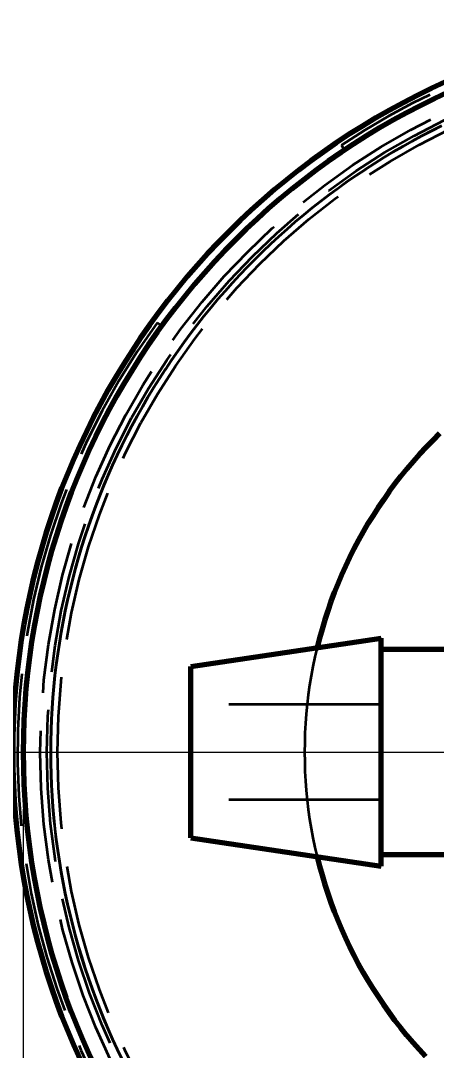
# Model space of a CAD drawing. Header units: millimetres. Extents: x 0 to 2208, y 0 to 420.
# Drawn here: x 70.35 to 81.27, y 51.81 to 78.88 of the extents above; entities that cross this region are included whole.
import ezdxf

# ---------------------------------------------------------------- set-up
doc = ezdxf.new("R2010")
doc.units = ezdxf.units.MM
doc.linetypes.add('IRAM-E-TRAZOS', pattern=[5, 4, -1])
doc.linetypes.add('IRAM-F-TRAZO-PUNTO', pattern=[20, 15, -2, 1, -2])
for name, color, linetype, lineweight in [('01-VISIBLE', 7, 'CONTINUOUS', 70), ('02-OCULTA', 4, 'IRAM-E-TRAZOS', 35), ('03-EJE', 1, 'IRAM-F-TRAZO-PUNTO', 18), ('04-COTA', 3, 'CONTINUOUS', 18)]:
    doc.layers.add(name, color=color, linetype=linetype, lineweight=lineweight)
doc.styles.add('ISO3098', font='isocpeur.ttf')
doc.dimstyles.new('FLAMA-IRAM', dxfattribs={"dimtxt": 3.5, "dimasz": 3.5, "dimexe": 2, "dimexo": 1.5, "dimgap": 1, "dimtad": 1, "dimdec": 1, "dimtxsty": 'ISO3098', "dimblk": 'IRAM_FLECHA', "dimblk1": 'IRAM_FLECHA', "dimblk2": 'IRAM_FLECHA', "dimcen": 2.5, "dimclrd": 256, "dimclre": 256, "dimclrt": 256, "dimazin": 3, "dimtfac": 1, "dimtmove": 0, "dimatfit": 3, "dimlwd": 18, "dimlwe": 18})

# ---------------------------------------------------------------- blocks, each defined once
blk = doc.blocks.new('IRAM_FLECHA')
blk.add_solid([(0, 0), (-1, 0.125), (-1, -0.125)])

msp = doc.modelspace()

# ---------------------------------------------------------------- linework, layer by layer
at = {"layer": '01-VISIBLE'}
for p, q in [((74.815, 61.9), (79.815, 62.65)), ((81.555, 62.35), (79.815, 62.35)), ((74.815, 57.4), (79.815, 56.65)), ((81.555, 56.95), (79.815, 56.95))]:
    msp.add_line(p, q, dxfattribs=at)
for points in [[(81.353, 68.023), (81.174, 67.845), (80.998, 67.664), (80.827, 67.479), (80.659, 67.29), (80.496, 67.097), (80.336, 66.901), (80.181, 66.702), (80.031, 66.499), (79.885, 66.293), (79.743, 66.084), (79.606, 65.872), (79.473, 65.657), (79.346, 65.439), (79.223, 65.218), (79.104, 64.995), (78.991, 64.769), (78.883, 64.541), (78.779, 64.311), (78.681, 64.078), (78.587, 63.844), (78.499, 63.607), (78.416, 63.368), (78.338, 63.128), (78.265, 62.886), (78.198, 62.643), (78.136, 62.398)], [(79.815, 56.65), (79.815, 56.9), (79.815, 57.15), (79.815, 57.4), (79.815, 57.65), (79.815, 57.9), (79.815, 58.15), (79.815, 58.4), (79.815, 58.65), (79.815, 58.9), (79.815, 59.15), (79.815, 59.4), (79.815, 59.65), (79.815, 59.9), (79.815, 60.15), (79.815, 60.4), (79.815, 60.65), (79.815, 60.9), (79.815, 61.15), (79.815, 61.4), (79.815, 61.65), (79.815, 61.9), (79.815, 62.15), (79.815, 62.4), (79.815, 62.65)], [(74.815, 57.4), (74.815, 57.65), (74.815, 57.9), (74.815, 58.15), (74.815, 58.4), (74.815, 58.65), (74.815, 58.9), (74.815, 59.15), (74.815, 59.4), (74.815, 59.65), (74.815, 59.9), (74.815, 60.15), (74.815, 60.4), (74.815, 60.65), (74.815, 60.9), (74.815, 61.15), (74.815, 61.4), (74.815, 61.65), (74.815, 61.9)], [(78.136, 56.902), (78.197, 56.658), (78.265, 56.415), (78.337, 56.174), (78.415, 55.935), (78.498, 55.697), (78.586, 55.461), (78.679, 55.227), (78.777, 54.995), (78.88, 54.765), (78.988, 54.538), (79.1, 54.313), (79.218, 54.09), (79.341, 53.87), (79.468, 53.653), (79.6, 53.439), (79.736, 53.227), (79.877, 53.018), (80.022, 52.813), (80.172, 52.611), (80.326, 52.411), (80.485, 52.216), (80.648, 52.024), (80.814, 51.835), (80.985, 51.65)]]:
    msp.add_lwpolyline(points, dxfattribs=at)
for radius, start, end in [(19.325, 23.6429, -23.6429), (19.05, 24.0055, -24.0055)]:
    msp.add_arc((89.465, 59.65), radius, start, end, dxfattribs=at)
at = {"layer": '02-OCULTA'}
for p, q in [((78.858, 75.474), (78.774, 75.598)), ((78.858, 75.474), (78.774, 75.598)), ((74.053, 70.847), (73.932, 70.935)), ((74.053, 70.847), (73.932, 70.935)), ((79.815, 60.9), (74.815, 60.9)), ((79.815, 58.4), (74.815, 58.4))]:
    msp.add_line(p, q, dxfattribs=at)
for points in [[(81.403, 76.106), (81.145, 75.978), (80.89, 75.845), (80.637, 75.708), (80.386, 75.568), (80.137, 75.423), (79.89, 75.275), (79.646, 75.123), (79.404, 74.966), (79.165, 74.807), (78.928, 74.643), (78.694, 74.476), (78.462, 74.304), (78.233, 74.13), (78.007, 73.952), (77.784, 73.77), (77.564, 73.585), (77.346, 73.396), (77.132, 73.204), (76.92, 73.009), (76.712, 72.81), (76.507, 72.608), (76.305, 72.403), (76.106, 72.195), (75.911, 71.983), (75.719, 71.769), (75.53, 71.551), (75.345, 71.331), (75.164, 71.108), (74.985, 70.882), (74.811, 70.653), (74.64, 70.421), (74.473, 70.187), (74.309, 69.95), (74.149, 69.711), (73.993, 69.469), (73.841, 69.225), (73.692, 68.978), (73.548, 68.729), (73.407, 68.478), (73.27, 68.225), (73.138, 67.969), (73.009, 67.712), (72.884, 67.452), (72.764, 67.191), (72.648, 66.927), (72.535, 66.662), (72.427, 66.396), (72.323, 66.127), (72.224, 65.857), (72.128, 65.586), (72.037, 65.313), (71.95, 65.038), (71.868, 64.762), (71.789, 64.485), (71.716, 64.207), (71.646, 63.928), (71.581, 63.647), (71.52, 63.366), (71.464, 63.084), (71.412, 62.801), (71.365, 62.517), (71.322, 62.232), (71.284, 61.947), (71.25, 61.661), (71.221, 61.375), (71.196, 61.088), (71.176, 60.801), (71.16, 60.513), (71.149, 60.226), (71.142, 59.938), (71.139, 59.65), (71.142, 59.362), (71.148, 59.074), (71.16, 58.787), (71.175, 58.499), (71.196, 58.212), (71.221, 57.925), (71.25, 57.639), (71.284, 57.353), (71.322, 57.068), (71.365, 56.783), (71.413, 56.499), (71.464, 56.216), (71.521, 55.934), (71.581, 55.653), (71.647, 55.372), (71.716, 55.093), (71.79, 54.815), (71.868, 54.538), (71.951, 54.262), (72.037, 53.987), (72.128, 53.714), (72.224, 53.443), (72.323, 53.173), (72.427, 52.904), (72.535, 52.638), (72.648, 52.372), (72.764, 52.109), (72.884, 51.848), (73.009, 51.588)], [(73.009, 51.588), (72.884, 51.848), (72.764, 52.109), (72.647, 52.372), (72.535, 52.637), (72.427, 52.904), (72.323, 53.173), (72.224, 53.443), (72.128, 53.714), (72.037, 53.987), (71.95, 54.262), (71.868, 54.538), (71.79, 54.815), (71.716, 55.093), (71.647, 55.372), (71.582, 55.653), (71.521, 55.934), (71.465, 56.216), (71.413, 56.5), (71.366, 56.783), (71.323, 57.068), (71.285, 57.353), (71.251, 57.639), (71.221, 57.926), (71.197, 58.212), (71.176, 58.499), (71.16, 58.787), (71.149, 59.074), (71.142, 59.362), (71.14, 59.65), (71.142, 59.938), (71.149, 60.226), (71.16, 60.513), (71.176, 60.801), (71.196, 61.088), (71.221, 61.375), (71.25, 61.661), (71.284, 61.947), (71.322, 62.232), (71.365, 62.517), (71.412, 62.801), (71.464, 63.084), (71.52, 63.366), (71.581, 63.648), (71.646, 63.928), (71.715, 64.207), (71.789, 64.486), (71.867, 64.763), (71.949, 65.038), (72.036, 65.313), (72.127, 65.586), (72.223, 65.857), (72.323, 66.128), (72.426, 66.396), (72.535, 66.663), (72.647, 66.928), (72.763, 67.191), (72.884, 67.452), (73.009, 67.712), (73.137, 67.969), (73.27, 68.225), (73.407, 68.478), (73.548, 68.729), (73.692, 68.978), (73.841, 69.224), (73.993, 69.469), (74.149, 69.71), (74.309, 69.95), (74.473, 70.186), (74.64, 70.421), (74.812, 70.652), (74.986, 70.881), (75.164, 71.107), (75.346, 71.33), (75.531, 71.551), (75.72, 71.768), (75.912, 71.982), (76.107, 72.194), (76.306, 72.402), (76.508, 72.607), (76.713, 72.809), (76.921, 73.008), (77.132, 73.204), (77.347, 73.396), (77.564, 73.585), (77.784, 73.77), (78.007, 73.952), (78.233, 74.13), (78.462, 74.305), (78.693, 74.476), (78.927, 74.644), (79.164, 74.807), (79.403, 74.967), (79.645, 75.124), (79.889, 75.276), (80.136, 75.424), (80.385, 75.569), (80.636, 75.709), (80.89, 75.846), (81.146, 75.978), (81.403, 76.106)], [(79.815, 62.65), (79.815, 62.377), (79.815, 62.105), (79.815, 61.832), (79.815, 61.559), (79.815, 61.286), (79.815, 61.014), (79.815, 60.741), (79.815, 60.468), (79.815, 60.195), (79.815, 59.923), (79.815, 59.65)], [(78.136, 62.398), (78.079, 62.152), (78.027, 61.905), (77.981, 61.658), (77.94, 61.409), (77.905, 61.159), (77.875, 60.909), (77.851, 60.658), (77.831, 60.406), (77.818, 60.154), (77.81, 59.902), (77.807, 59.65), (77.81, 59.398), (77.818, 59.146), (77.831, 58.894), (77.851, 58.642), (77.875, 58.391), (77.905, 58.141), (77.94, 57.891), (77.981, 57.642), (78.027, 57.395), (78.079, 57.148), (78.136, 56.902)], [(79.815, 56.95), (79.815, 57.207), (79.815, 57.464), (79.815, 57.721), (79.815, 57.979), (79.815, 58.236), (79.815, 58.493), (79.815, 58.75), (79.815, 59.007), (79.815, 59.264), (79.815, 59.521), (79.815, 59.779), (79.815, 60.036), (79.815, 60.293), (79.815, 60.55), (79.815, 60.807), (79.815, 61.064), (79.815, 61.321), (79.815, 61.579), (79.815, 61.836), (79.815, 62.093), (79.815, 62.35)], [(79.815, 62.35), (79.815, 62.08), (79.815, 61.81), (79.815, 61.54), (79.815, 61.27), (79.815, 61), (79.815, 60.73), (79.815, 60.46), (79.815, 60.19), (79.815, 59.92), (79.815, 59.65)], [(74.815, 61.9), (74.815, 61.619), (74.815, 61.338), (74.815, 61.056), (74.815, 60.775), (74.815, 60.494), (74.815, 60.213), (74.815, 59.931), (74.815, 59.65)], [(74.815, 58.4), (74.815, 58.65), (74.815, 58.9), (74.815, 59.15), (74.815, 59.4), (74.815, 59.65), (74.815, 59.9), (74.815, 60.15), (74.815, 60.4), (74.815, 60.65), (74.815, 60.9)], [(74.815, 60.9), (74.815, 60.692), (74.815, 60.483), (74.815, 60.275), (74.815, 60.067), (74.815, 59.858), (74.815, 59.65)], [(79.815, 58.4), (79.815, 58.65), (79.815, 58.9), (79.815, 59.15), (79.815, 59.4), (79.815, 59.65), (79.815, 59.9), (79.815, 60.15), (79.815, 60.4), (79.815, 60.65), (79.815, 60.9)], [(79.815, 60.9), (79.815, 60.692), (79.815, 60.483), (79.815, 60.275), (79.815, 60.067), (79.815, 59.858), (79.815, 59.65)], [(74.815, 59.65), (74.815, 59.4), (74.815, 59.15), (74.815, 58.9), (74.815, 58.65), (74.815, 58.4), (74.815, 58.15), (74.815, 57.9), (74.815, 57.65), (74.815, 57.4)], [(74.815, 59.65), (74.815, 59.442), (74.815, 59.233), (74.815, 59.025), (74.815, 58.817), (74.815, 58.608), (74.815, 58.4)], [(79.815, 59.65), (79.815, 59.38), (79.815, 59.11), (79.815, 58.84), (79.815, 58.57), (79.815, 58.3), (79.815, 58.03), (79.815, 57.76), (79.815, 57.49), (79.815, 57.22), (79.815, 56.95)], [(79.815, 59.65), (79.815, 59.4), (79.815, 59.15), (79.815, 58.9), (79.815, 58.65), (79.815, 58.4), (79.815, 58.15), (79.815, 57.9), (79.815, 57.65), (79.815, 57.4), (79.815, 57.15), (79.815, 56.9), (79.815, 56.65)], [(79.815, 59.65), (79.815, 59.442), (79.815, 59.233), (79.815, 59.025), (79.815, 58.817), (79.815, 58.608), (79.815, 58.4)]]:
    msp.add_lwpolyline(points, dxfattribs=at)
for radius in [19.325, 19.05, 19.05, 19.05, 19.05, 19.05, 18.6, 18.6, 18.6, 18.6, 18.6, 18.6, 18.6, 18.6, 18.425, 18.425, 18.15, 18.15, 18.15, 18.15]:
    msp.add_circle((89.465, 59.65), radius, dxfattribs=at)
for radius, start, end in [(19.2, 56.1639, 123.8361), (19.2, 56.1639, 123.8361), (19.05, 56.1639, 123.8361), (19.05, 56.1639, 123.8361), (19.2, 144, 36), (19.2, 144, 36), (19.05, 144, 36), (19.05, 144, 36)]:
    msp.add_arc((89.465, 59.65), radius, start, end, dxfattribs=at)
at = {"layer": '03-EJE'}
for p, q in [((56.415, 59.65), (122.515, 59.65)), ((68.915, 59.65), (110.015, 59.65))]:
    msp.add_line(p, q, dxfattribs=at)

# ---------------------------------------------------------------- dimensions: what is measured, and where the dimension line sits
at = {"layer": '04-COTA'}
msp.add_linear_dim(base=(70.415, 30.327), p1=(70.415, 59.65), p2=(108.515, 59.65), dimstyle='FLAMA-IRAM', override={"dimlfac": 2, "dimpost": '%%c<>'}, dxfattribs=at).render()

doc.saveas('drawing.dxf')
